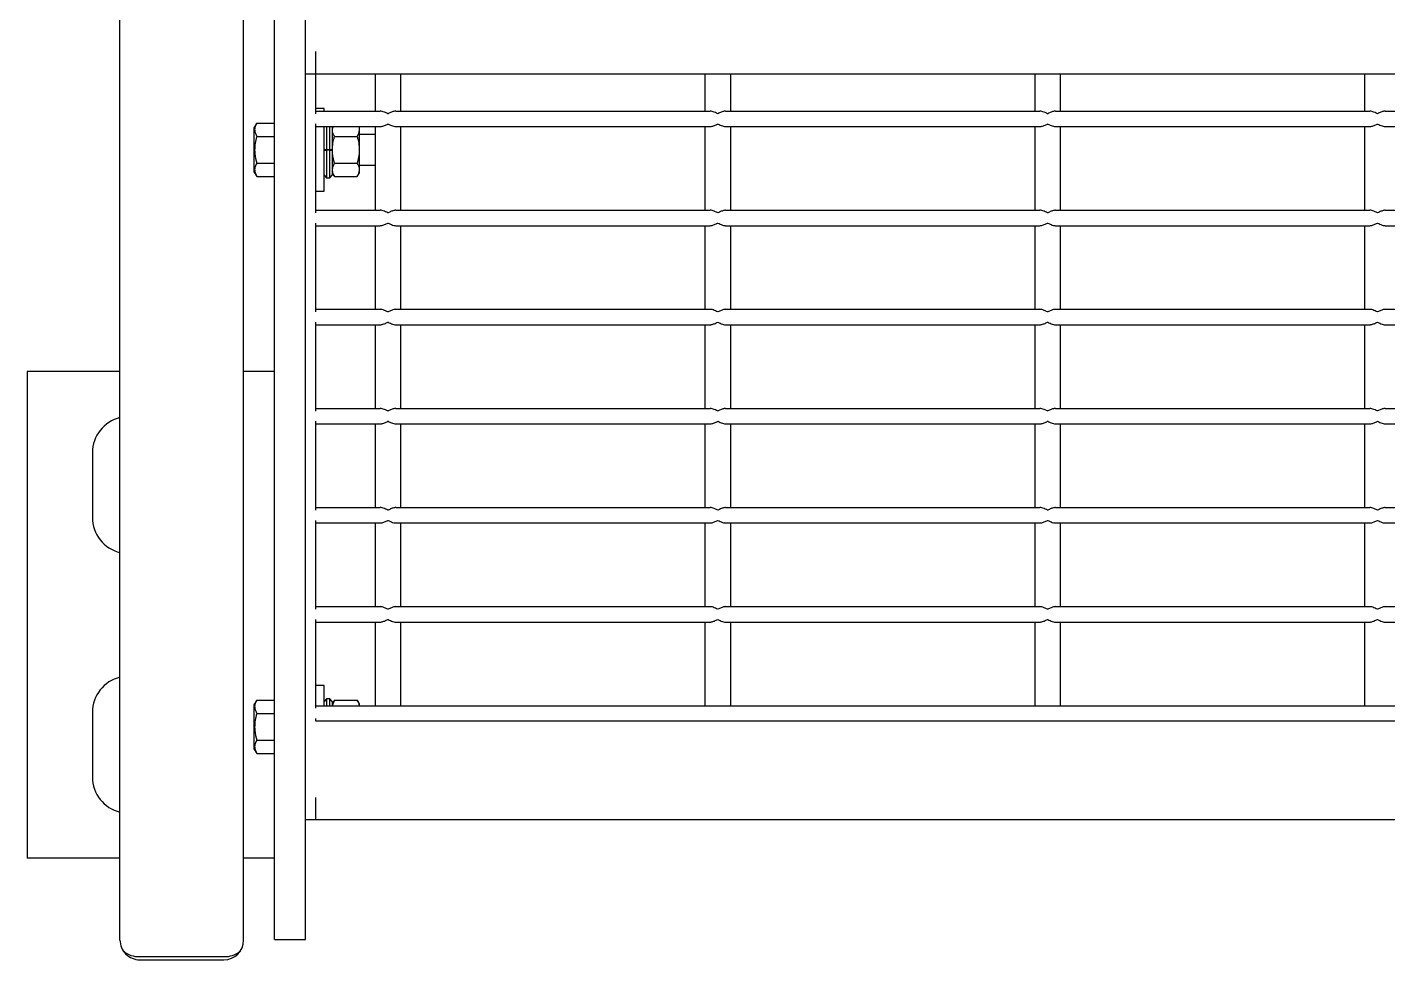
# Model space of a CAD drawing. Header units: millimetres. Extents: x 1293 to 41893, y 1011 to 26911.
# Drawn here: x 13067.5 to 13346.9, y 11151.9 to 11343.5 of the extents above; entities that cross this region are included whole.
import ezdxf

# ---------------------------------------------------------------- set-up
doc = ezdxf.new("R2010")
doc.units = ezdxf.units.MM
doc.header["$LTSCALE"] = 50

msp = doc.modelspace()

# ---------------------------------------------------------------- linework, layer by layer
at = {"color": 7, "linetype": 'Continuous', "lineweight": 25}
for p, q in [((13118.2601497, 11156.0549012), (13118.2601497, 13206.5065398)), ((13124.6101497, 11156.0549012), (13124.6101497, 13206.5065398)), ((13086.5101497, 11155.9260983), (13086.5101497, 13202.969236)), ((13111.9101497, 11155.9260983), (13111.9101497, 13202.969236)), ((13126.7301497, 11325.684043), (13126.7301497, 11338.4300983)), ((13124.6101497, 11333.8754316), (13632.6168163, 11333.8754316)), ((13138.900983, 11333.8754316), (13138.900983, 11326.2132096)), ((13144.1926497, 11326.2132096), (13144.1926497, 11333.8754316)), ((13206.6343163, 11333.8754316), (13206.6343163, 11326.2132096)), ((13211.925983, 11326.2132096), (13211.925983, 11333.8754316)), ((13274.3676497, 11333.8754316), (13274.3676497, 11326.2132096)), ((13279.6593163, 11326.2132096), (13279.6593163, 11333.8754316)), ((13342.100983, 11333.8754316), (13342.100983, 11326.2132096)), ((13128.4201497, 11326.7198763), (13126.7301497, 11326.7198763)), ((13126.7301497, 11326.2132096), (13139.9593163, 11326.2132096)), ((13128.4201497, 11326.2132096), (13128.4201497, 11326.7198763)), ((13143.1343163, 11326.2132096), (13207.6926497, 11326.2132096)), ((13210.8676497, 11326.2132096), (13275.425983, 11326.2132096)), ((13278.600983, 11326.2132096), (13343.1593163, 11326.2132096)), ((13346.3343163, 11326.2132096), (13410.8926497, 11326.2132096)), ((13114.5938513, 11323.7524709), (13114.0268163, 11322.7703376)), ((13114.0268163, 11322.7703376), (13114.0268163, 11313.7360817)), ((13114.5938513, 11323.7524709), (13118.2601497, 11323.7524709)), ((13126.7301497, 11305.324043), (13126.7301497, 11323.5673763)), ((13126.7301497, 11323.0382096), (13139.9593163, 11323.0382096)), ((13128.4201497, 11309.786543), (13128.4201497, 11323.0382096)), ((13128.9493163, 11323.0382096), (13128.9493163, 11318.2532096)), ((13129.5843163, 11318.2532096), (13129.5843163, 11323.0382096)), ((13130.1513503, 11323.0382096), (13130.113483, 11322.9726216)), ((13130.113483, 11323.0382096), (13130.113483, 11318.2532096)), ((13135.669733, 11322.9726216), (13135.6318657, 11323.0382096)), ((13135.669733, 11313.5337976), (13135.669733, 11322.9726216)), ((13138.900983, 11321.4282096), (13135.669733, 11321.4282096)), ((13138.900983, 11323.0382096), (13138.900983, 11305.8532096)), ((13143.1343163, 11323.0382096), (13207.6926497, 11323.0382096)), ((13144.1926497, 11305.8532096), (13144.1926497, 11323.0382096)), ((13206.6343163, 11323.0382096), (13206.6343163, 11305.8532096)), ((13210.8676497, 11323.0382096), (13275.425983, 11323.0382096)), ((13211.925983, 11305.8532096), (13211.925983, 11323.0382096)), ((13274.3676497, 11323.0382096), (13274.3676497, 11305.8532096)), ((13278.600983, 11323.0382096), (13343.1593163, 11323.0382096)), ((13279.6593163, 11305.8532096), (13279.6593163, 11323.0382096)), ((13342.100983, 11323.0382096), (13342.100983, 11305.8532096)), ((13346.3343163, 11323.0382096), (13410.8926497, 11323.0382096)), ((13114.5938513, 11321.0028403), (13118.2601497, 11321.0028403)), ((13130.562557, 11320.9987773), (13135.220659, 11320.9987773)), ((13130.113483, 11318.2532096), (13128.4201497, 11318.2532096)), ((13128.9493163, 11318.2271204), (13128.4201497, 11318.2229537)), ((13128.4201497, 11318.2120745), (13128.9493163, 11318.2079078)), ((13128.9493163, 11318.2271204), (13129.5843163, 11318.2271204)), ((13128.9493163, 11318.2079078), (13128.9493163, 11312.4998763)), ((13129.5843163, 11318.2079078), (13128.9493163, 11318.2079078)), ((13130.113483, 11318.2229537), (13129.5843163, 11318.2271204)), ((13129.5843163, 11318.2079078), (13130.113483, 11318.2120745)), ((13129.5843163, 11312.4998763), (13129.5843163, 11318.2079078)), ((13130.113483, 11318.2160489), (13130.113483, 11313.029043)), ((13114.0268163, 11313.7360817), (13114.5938513, 11312.7539483)), ((13114.5938513, 11315.503579), (13118.2601497, 11315.503579)), ((13130.113483, 11313.5337976), (13130.5660802, 11312.7498763)), ((13130.562557, 11315.507642), (13135.220659, 11315.507642)), ((13135.2171358, 11312.7498763), (13135.669733, 11313.5337976)), ((13135.669733, 11315.0782096), (13138.900983, 11315.0782096)), ((13114.5938513, 11312.7539483), (13118.2601497, 11312.7539483)), ((13128.4201497, 11313.029043), (13128.9493163, 11312.4998763)), ((13128.9493163, 11312.4998763), (13129.5843163, 11312.4998763)), ((13129.5843163, 11312.4998763), (13130.113483, 11313.029043)), ((13130.5660802, 11312.7498763), (13135.2171358, 11312.7498763)), ((13126.7301497, 11309.786543), (13128.4201497, 11309.786543)), ((13126.7301497, 11305.8532096), (13139.9593163, 11305.8532096)), ((13143.1343163, 11305.8532096), (13207.6926497, 11305.8532096)), ((13210.8676497, 11305.8532096), (13275.425983, 11305.8532096)), ((13278.600983, 11305.8532096), (13343.1593163, 11305.8532096)), ((13346.3343163, 11305.8532096), (13410.8926497, 11305.8532096)), ((13126.7301497, 11284.964043), (13126.7301497, 11303.2073763)), ((13126.7301497, 11302.6782096), (13139.9593163, 11302.6782096)), ((13138.900983, 11302.6782096), (13138.900983, 11285.4932096)), ((13143.1343163, 11302.6782096), (13207.6926497, 11302.6782096)), ((13144.1926497, 11285.4932096), (13144.1926497, 11302.6782096)), ((13206.6343163, 11302.6782096), (13206.6343163, 11285.4932096)), ((13210.8676497, 11302.6782096), (13275.425983, 11302.6782096)), ((13211.925983, 11285.4932096), (13211.925983, 11302.6782096)), ((13274.3676497, 11302.6782096), (13274.3676497, 11285.4932096)), ((13278.600983, 11302.6782096), (13343.1593163, 11302.6782096)), ((13279.6593163, 11285.4932096), (13279.6593163, 11302.6782096)), ((13342.100983, 11302.6782096), (13342.100983, 11285.4932096)), ((13346.3343163, 11302.6782096), (13410.8926497, 11302.6782096)), ((13126.7301497, 11285.4932096), (13139.9593163, 11285.4932096)), ((13143.1343163, 11285.4932096), (13207.6926497, 11285.4932096)), ((13210.8676497, 11285.4932096), (13275.425983, 11285.4932096)), ((13278.600983, 11285.4932096), (13343.1593163, 11285.4932096)), ((13346.3343163, 11285.4932096), (13410.8926497, 11285.4932096)), ((13126.7301497, 11264.604043), (13126.7301497, 11282.8473763)), ((13126.7301497, 11282.3182096), (13139.9593163, 11282.3182096)), ((13138.900983, 11282.3182096), (13138.900983, 11265.1332096)), ((13143.1343163, 11282.3182096), (13207.6926497, 11282.3182096)), ((13144.1926497, 11265.1332096), (13144.1926497, 11282.3182096)), ((13206.6343163, 11282.3182096), (13206.6343163, 11265.1332096)), ((13210.8676497, 11282.3182096), (13275.425983, 11282.3182096)), ((13211.925983, 11265.1332096), (13211.925983, 11282.3182096)), ((13274.3676497, 11282.3182096), (13274.3676497, 11265.1332096)), ((13278.600983, 11282.3182096), (13343.1593163, 11282.3182096)), ((13279.6593163, 11265.1332096), (13279.6593163, 11282.3182096)), ((13342.100983, 11282.3182096), (13342.100983, 11265.1332096)), ((13346.3343163, 11282.3182096), (13410.8926497, 11282.3182096)), ((13067.4601497, 11272.7215679), (13067.4601497, 11172.7215679)), ((13086.5101497, 11272.7215679), (13067.4601497, 11272.7215679)), ((13118.2601497, 11272.7215679), (13111.9101497, 11272.7215679)), ((13126.7301497, 11265.1332096), (13139.9593163, 11265.1332096)), ((13143.1343163, 11265.1332096), (13207.6926497, 11265.1332096)), ((13210.8676497, 11265.1332096), (13275.425983, 11265.1332096)), ((13278.600983, 11265.1332096), (13343.1593163, 11265.1332096)), ((13346.3343163, 11265.1332096), (13410.8926497, 11265.1332096)), ((13126.7301497, 11244.244043), (13126.7301497, 11262.4873763)), ((13126.7301497, 11261.9582096), (13139.9593163, 11261.9582096)), ((13138.900983, 11261.9582096), (13138.900983, 11244.7732096)), ((13143.1343163, 11261.9582096), (13207.6926497, 11261.9582096)), ((13144.1926497, 11244.7732096), (13144.1926497, 11261.9582096)), ((13206.6343163, 11261.9582096), (13206.6343163, 11244.7732096)), ((13210.8676497, 11261.9582096), (13275.425983, 11261.9582096)), ((13211.925983, 11244.7732096), (13211.925983, 11261.9582096)), ((13274.3676497, 11261.9582096), (13274.3676497, 11244.7732096)), ((13278.600983, 11261.9582096), (13343.1593163, 11261.9582096)), ((13279.6593163, 11244.7732096), (13279.6593163, 11261.9582096)), ((13342.100983, 11261.9582096), (13342.100983, 11244.7732096)), ((13346.3343163, 11261.9582096), (13410.8926497, 11261.9582096)), ((13080.8518163, 11256.0549012), (13080.8518163, 11242.7215679)), ((13126.7301497, 11244.7732096), (13139.9593163, 11244.7732096)), ((13143.1343163, 11244.7732096), (13207.6926497, 11244.7732096)), ((13210.8676497, 11244.7732096), (13275.425983, 11244.7732096)), ((13278.600983, 11244.7732096), (13343.1593163, 11244.7732096)), ((13346.3343163, 11244.7732096), (13410.8926497, 11244.7732096)), ((13126.7301497, 11223.884043), (13126.7301497, 11242.1273763)), ((13126.7301497, 11241.5982096), (13139.9593163, 11241.5982096)), ((13138.900983, 11241.5982096), (13138.900983, 11224.4132096)), ((13143.1343163, 11241.5982096), (13207.6926497, 11241.5982096)), ((13144.1926497, 11224.4132096), (13144.1926497, 11241.5982096)), ((13206.6343163, 11241.5982096), (13206.6343163, 11224.4132096)), ((13210.8676497, 11241.5982096), (13275.425983, 11241.5982096)), ((13211.925983, 11224.4132096), (13211.925983, 11241.5982096)), ((13274.3676497, 11241.5982096), (13274.3676497, 11224.4132096)), ((13278.600983, 11241.5982096), (13343.1593163, 11241.5982096)), ((13279.6593163, 11224.4132096), (13279.6593163, 11241.5982096)), ((13342.100983, 11241.5982096), (13342.100983, 11224.4132096)), ((13346.3343163, 11241.5982096), (13410.8926497, 11241.5982096)), ((13126.7301497, 11224.4132096), (13139.9593163, 11224.4132096)), ((13143.1343163, 11224.4132096), (13207.6926497, 11224.4132096)), ((13210.8676497, 11224.4132096), (13275.425983, 11224.4132096)), ((13278.600983, 11224.4132096), (13343.1593163, 11224.4132096)), ((13346.3343163, 11224.4132096), (13410.8926497, 11224.4132096)), ((13126.7301497, 11203.524043), (13126.7301497, 11221.7673763)), ((13126.7301497, 11221.2382096), (13139.9593163, 11221.2382096)), ((13138.900983, 11221.2382096), (13138.900983, 11204.0532096)), ((13143.1343163, 11221.2382096), (13207.6926497, 11221.2382096)), ((13144.1926497, 11204.0532096), (13144.1926497, 11221.2382096)), ((13206.6343163, 11221.2382096), (13206.6343163, 11204.0532096)), ((13210.8676497, 11221.2382096), (13275.425983, 11221.2382096)), ((13211.925983, 11204.0532096), (13211.925983, 11221.2382096)), ((13274.3676497, 11221.2382096), (13274.3676497, 11204.0532096)), ((13278.600983, 11221.2382096), (13343.1593163, 11221.2382096)), ((13279.6593163, 11204.0532096), (13279.6593163, 11221.2382096)), ((13342.100983, 11221.2382096), (13342.100983, 11204.0532096)), ((13346.3343163, 11221.2382096), (13410.8926497, 11221.2382096)), ((13128.4201497, 11208.186543), (13126.7301497, 11208.186543)), ((13128.4201497, 11204.0532096), (13128.4201497, 11208.186543)), ((13114.5938513, 11205.2191376), (13114.0268163, 11204.2370043)), ((13114.0268163, 11204.2370043), (13114.0268163, 11195.2027483)), ((13114.5938513, 11205.2191376), (13118.2601497, 11205.2191376)), ((13128.9493163, 11205.4732096), (13128.4201497, 11204.944043)), ((13129.5843163, 11205.4732096), (13128.9493163, 11205.4732096)), ((13128.9493163, 11205.4732096), (13128.9493163, 11204.0532096)), ((13130.113483, 11204.944043), (13129.5843163, 11205.4732096)), ((13129.5843163, 11204.0532096), (13129.5843163, 11205.4732096)), ((13130.5660802, 11205.2232096), (13130.113483, 11204.4392883)), ((13130.113483, 11204.944043), (13130.113483, 11204.0532096)), ((13130.1780255, 11204.0532096), (13130.5660802, 11205.2232096)), ((13130.5660802, 11205.2232096), (13135.2171358, 11205.2232096)), ((13135.669733, 11204.4392883), (13135.2171358, 11205.2232096)), ((13135.669733, 11204.0532096), (13135.669733, 11204.4392883)), ((13080.8518163, 11202.7215679), (13080.8518163, 11189.3882346)), ((13114.5938513, 11202.469507), (13118.2601497, 11202.469507)), ((13126.7301497, 11204.0532096), (13630.4968163, 11204.0532096)), ((13126.7301497, 11200.8782096), (13126.7301497, 11201.4073763)), ((13630.4968163, 11200.8782096), (13126.7301497, 11200.8782096)), ((13114.5938513, 11196.9702456), (13118.2601497, 11196.9702456)), ((13114.0268163, 11195.2027483), (13114.5938513, 11194.220615)), ((13114.5938513, 11194.220615), (13118.2601497, 11194.220615)), ((13126.7301497, 11180.666543), (13126.7301497, 11185.2212096)), ((13124.6101497, 11180.666543), (13632.6168163, 11180.666543)), ((13086.5101497, 11172.7215679), (13067.4601497, 11172.7215679)), ((13118.2601497, 11172.7215679), (13111.9101497, 11172.7215679)), ((13118.2601497, 11156.0549012), (13124.6101497, 11156.0549012)), ((13090.5741497, 11152.509587), (13107.8461497, 11152.509587)), ((13090.5741497, 11151.8620983), (13107.8461497, 11151.8620983))]:
    msp.add_line(p, q, dxfattribs=at)
for centre, radius, start, end in [((13088.2601497, 11256.0549012), 7.4083333, 103.663576363, 180), ((13088.2601497, 11242.7215679), 7.4083333, 180, 256.336423637), ((13088.2601497, 11202.7215679), 7.4083333, 103.663576363, 180), ((13088.2601497, 11189.3882346), 7.4083333, 180, 256.336423637), ((13090.5741497, 11155.9260983), 4.064, 180, 270.000001124), ((13107.8461497, 11155.9260983), 4.064, 270, 359.9999824), ((13090.3834811, 11157.4509677), 4.9450579, 229.786328259, 272.209723942), ((13108.0368182, 11157.4509677), 4.9450579, 267.790276058, 310.213671741)]:
    msp.add_arc(centre, radius, start, end, dxfattribs=at)
for points, knots in [([(13141.5468163, 11325.684043), (13141.5442604, 11325.685186), (13141.2243221, 11325.8282669), (13140.7488064, 11326.0405375), (13140.2261645, 11326.1968821), (13140.0254092, 11326.2091656), (13139.9593163, 11326.2132096)], [0, 0, 0, 0, 0.0046971273, 0.5879730072, 0.8643521995, 1, 1, 1, 1]), ([(13143.1343163, 11326.2132096), (13143.0497811, 11326.2066482), (13142.7725464, 11326.1851299), (13142.2374869, 11325.9903225), (13141.7861532, 11325.7910822), (13141.5493723, 11325.6851861), (13141.5468163, 11325.684043)], [0, 0, 0, 0, 0.17236145365, 0.56526223831, 0.99530719289, 1, 1, 1, 1]), ([(13209.2801497, 11325.684043), (13209.2775938, 11325.685186), (13208.9576554, 11325.8282669), (13208.4821398, 11326.0405375), (13207.9594979, 11326.1968821), (13207.7587425, 11326.2091656), (13207.6926497, 11326.2132096)], [0, 0, 0, 0, 0.0046971273, 0.5879730072, 0.8643521995, 1, 1, 1, 1]), ([(13210.8676497, 11326.2132096), (13210.7831144, 11326.2066482), (13210.5058797, 11326.1851299), (13209.9708202, 11325.9903225), (13209.5194866, 11325.7910822), (13209.2827056, 11325.6851861), (13209.2801497, 11325.684043)], [0, 0, 0, 0, 0.1723614537, 0.5652622383, 0.9953071929, 1, 1, 1, 1]), ([(13277.013483, 11325.684043), (13277.0109271, 11325.685186), (13276.6909887, 11325.8282669), (13276.2154731, 11326.0405375), (13275.6928312, 11326.1968821), (13275.4920758, 11326.2091656), (13275.425983, 11326.2132096)], [0, 0, 0, 0, 0.0046971273, 0.5879730073, 0.8643521995, 1, 1, 1, 1]), ([(13278.600983, 11326.2132096), (13278.5164478, 11326.2066482), (13278.239213, 11326.1851299), (13277.7041536, 11325.9903225), (13277.2528199, 11325.7910822), (13277.0160389, 11325.6851861), (13277.013483, 11325.684043)], [0, 0, 0, 0, 0.1723614537, 0.5652622384, 0.9953071929, 1, 1, 1, 1]), ([(13344.7468163, 11325.684043), (13344.7442604, 11325.685186), (13344.4243221, 11325.8282669), (13343.9488064, 11326.0405375), (13343.4261645, 11326.1968821), (13343.2254092, 11326.2091656), (13343.1593163, 11326.2132096)], [0, 0, 0, 0, 0.0046971273, 0.5879730074, 0.8643521995, 1, 1, 1, 1]), ([(13346.3343163, 11326.2132096), (13346.2497811, 11326.2066482), (13345.9725464, 11326.1851299), (13345.4374869, 11325.9903225), (13344.9861532, 11325.7910822), (13344.7493723, 11325.6851861), (13344.7468163, 11325.684043)], [0, 0, 0, 0, 0.1723614537, 0.5652622384, 0.9953071929, 1, 1, 1, 1]), ([(13114.5938513, 11323.7524709), (13114.4719416, 11323.5139651), (13114.2254787, 11323.0317815), (13114.0887073, 11322.0959769), (13114.3982515, 11321.4261201), (13114.5938513, 11321.0028403)], [0, 0, 0, 0, 0.2648633469, 0.5354700776, 1, 1, 1, 1]), ([(13130.562557, 11320.9987773), (13130.4434934, 11321.2376273), (13130.2027821, 11321.7205113), (13130.0647162, 11322.4162454), (13130.2486091, 11322.8509424), (13130.3278301, 11323.0382096)], [0, 0, 0, 0, 0.3577842349, 0.7233338549, 1, 1, 1, 1]), ([(13135.5399937, 11323.0382096), (13135.5405677, 11323.0369345), (13135.6518338, 11322.7897467), (13135.7032409, 11322.092909), (13135.4075268, 11321.4224525), (13135.220659, 11320.9987773)], [0, 0, 0, 0, 0.0019050038, 0.3692833919, 1, 1, 1, 1]), ([(13139.9593163, 11323.0382096), (13140.0438516, 11323.0447711), (13140.3210863, 11323.0662894), (13140.8561457, 11323.2610968), (13141.3074794, 11323.460337), (13141.5442604, 11323.5662332), (13141.5468163, 11323.5673763)], [0, 0, 0, 0, 0.1723614537, 0.5652622383, 0.9953071929, 1, 1, 1, 1]), ([(13141.5468163, 11323.5673763), (13141.5493722, 11323.5662333), (13141.8693106, 11323.4231524), (13142.3448262, 11323.2108817), (13142.8674681, 11323.0545372), (13143.0682235, 11323.0422536), (13143.1343163, 11323.0382096)], [0, 0, 0, 0, 0.0046971273, 0.5879730072, 0.8643521995, 1, 1, 1, 1]), ([(13207.6926497, 11323.0382096), (13207.7771849, 11323.0447711), (13208.0544196, 11323.0662894), (13208.5894791, 11323.2610968), (13209.0408128, 11323.460337), (13209.2775937, 11323.5662332), (13209.2801497, 11323.5673763)], [0, 0, 0, 0, 0.1723614537, 0.5652622384, 0.9953071929, 1, 1, 1, 1]), ([(13209.2801497, 11323.5673763), (13209.2827055, 11323.5662333), (13209.6026439, 11323.4231524), (13210.0781596, 11323.2108817), (13210.6008014, 11323.0545372), (13210.8015568, 11323.0422536), (13210.8676497, 11323.0382096)], [0, 0, 0, 0, 0.0046971273, 0.5879730073, 0.8643521995, 1, 1, 1, 1]), ([(13275.425983, 11323.0382096), (13275.5105182, 11323.0447711), (13275.787753, 11323.0662894), (13276.3228124, 11323.2610968), (13276.7741461, 11323.460337), (13277.010927, 11323.5662332), (13277.013483, 11323.5673763)], [0, 0, 0, 0, 0.1723614537, 0.5652622384, 0.9953071929, 1, 1, 1, 1]), ([(13277.013483, 11323.5673763), (13277.0160389, 11323.5662333), (13277.3359773, 11323.4231524), (13277.8114929, 11323.2108817), (13278.3341348, 11323.0545372), (13278.5348902, 11323.0422536), (13278.600983, 11323.0382096)], [0, 0, 0, 0, 0.0046971273, 0.5879730074, 0.8643521995, 1, 1, 1, 1]), ([(13343.1593163, 11323.0382096), (13343.2438516, 11323.0447711), (13343.5210863, 11323.0662894), (13344.0561457, 11323.2610968), (13344.5074794, 11323.460337), (13344.7442604, 11323.5662332), (13344.7468163, 11323.5673763)], [0, 0, 0, 0, 0.1723614537, 0.5652622384, 0.9953071929, 1, 1, 1, 1]), ([(13344.7468163, 11323.5673763), (13344.7493722, 11323.5662333), (13345.0693106, 11323.4231524), (13345.5448262, 11323.2108817), (13346.0674681, 11323.0545372), (13346.2682235, 11323.0422536), (13346.3343163, 11323.0382096)], [0, 0, 0, 0, 0.0046971273, 0.5879730074, 0.8643521995, 1, 1, 1, 1]), ([(13114.5938513, 11321.0028403), (13114.5295797, 11320.7668139), (13114.3434158, 11320.0831589), (13114.157634, 11318.9102698), (13114.1558616, 11317.2841986), (13114.4318325, 11316.1622562), (13114.5938513, 11315.503579)], [0, 0, 0, 0, 0.1315464599, 0.3810267709, 0.6366091688, 1, 1, 1, 1]), ([(13130.562557, 11315.507642), (13130.4000796, 11316.1697766), (13130.1266063, 11317.2842465), (13130.1276757, 11318.9145213), (13130.3126613, 11320.0814878), (13130.5002283, 11320.7699879), (13130.562557, 11320.9987773)], [0, 0, 0, 0, 0.365780177, 0.6156618098, 0.8722839524, 1, 1, 1, 1]), ([(13135.220659, 11320.9987773), (13135.2829894, 11320.7699842), (13135.467425, 11320.0929851), (13135.6544279, 11318.9266852), (13135.6594288, 11317.295867), (13135.383124, 11316.1697749), (13135.220659, 11315.507642)], [0, 0, 0, 0, 0.1277165798, 0.3779136182, 0.6342182989, 1, 1, 1, 1]), ([(13114.5938513, 11315.503579), (13114.4719416, 11315.2650731), (13114.2254787, 11314.7828895), (13114.0887073, 11313.847085), (13114.3982515, 11313.1772282), (13114.5938513, 11312.7539483)], [0, 0, 0, 0, 0.2648633469, 0.5354700776, 1, 1, 1, 1]), ([(13130.5660802, 11312.7498763), (13130.4437711, 11312.9890444), (13130.1965057, 11313.4725574), (13130.057968, 11314.4110915), (13130.3671675, 11315.0830302), (13130.562557, 11315.507642)], [0, 0, 0, 0, 0.2648580026, 0.535448761, 1, 1, 1, 1]), ([(13135.220659, 11315.507642), (13135.3423698, 11315.2686743), (13135.588433, 11314.7855524), (13135.7244648, 11313.8469345), (13135.4136872, 11313.1749028), (13135.2171358, 11312.7498763)], [0, 0, 0, 0, 0.2645663682, 0.5348749116, 1, 1, 1, 1]), ([(13141.5468163, 11305.324043), (13141.5442604, 11305.325186), (13141.2243221, 11305.4682669), (13140.7488064, 11305.6805375), (13140.2261645, 11305.8368821), (13140.0254092, 11305.8491656), (13139.9593163, 11305.8532096)], [0, 0, 0, 0, 0.0046971273, 0.5879730072, 0.8643521995, 1, 1, 1, 1]), ([(13143.1343163, 11305.8532096), (13143.0497811, 11305.8466482), (13142.7725464, 11305.8251299), (13142.2374869, 11305.6303225), (13141.7861532, 11305.4310822), (13141.5493723, 11305.3251861), (13141.5468163, 11305.324043)], [0, 0, 0, 0, 0.1723614537, 0.5652622383, 0.9953071929, 1, 1, 1, 1]), ([(13209.2801497, 11305.324043), (13209.2775938, 11305.325186), (13208.9576554, 11305.4682669), (13208.4821398, 11305.6805375), (13207.9594979, 11305.8368821), (13207.7587425, 11305.8491656), (13207.6926497, 11305.8532096)], [0, 0, 0, 0, 0.0046971273, 0.5879730072, 0.8643521995, 1, 1, 1, 1]), ([(13210.8676497, 11305.8532096), (13210.7831144, 11305.8466482), (13210.5058797, 11305.8251299), (13209.9708202, 11305.6303225), (13209.5194866, 11305.4310822), (13209.2827056, 11305.3251861), (13209.2801497, 11305.324043)], [0, 0, 0, 0, 0.1723614537, 0.5652622383, 0.9953071929, 1, 1, 1, 1]), ([(13277.013483, 11305.324043), (13277.0109271, 11305.325186), (13276.6909887, 11305.4682669), (13276.2154731, 11305.6805375), (13275.6928312, 11305.8368821), (13275.4920758, 11305.8491656), (13275.425983, 11305.8532096)], [0, 0, 0, 0, 0.0046971273, 0.5879730073, 0.8643521995, 1, 1, 1, 1]), ([(13278.600983, 11305.8532096), (13278.5164478, 11305.8466482), (13278.239213, 11305.8251299), (13277.7041536, 11305.6303225), (13277.2528199, 11305.4310822), (13277.0160389, 11305.3251861), (13277.013483, 11305.324043)], [0, 0, 0, 0, 0.1723614537, 0.5652622384, 0.9953071929, 1, 1, 1, 1]), ([(13344.7468163, 11305.324043), (13344.7442604, 11305.325186), (13344.4243221, 11305.4682669), (13343.9488064, 11305.6805375), (13343.4261645, 11305.8368821), (13343.2254092, 11305.8491656), (13343.1593163, 11305.8532096)], [0, 0, 0, 0, 0.0046971273, 0.5879730074, 0.8643521995, 1, 1, 1, 1]), ([(13346.3343163, 11305.8532096), (13346.2497811, 11305.8466482), (13345.9725464, 11305.8251299), (13345.4374869, 11305.6303225), (13344.9861532, 11305.4310822), (13344.7493723, 11305.3251861), (13344.7468163, 11305.324043)], [0, 0, 0, 0, 0.1723614537, 0.5652622384, 0.9953071929, 1, 1, 1, 1]), ([(13139.9593163, 11302.6782096), (13140.0438516, 11302.6847711), (13140.3210863, 11302.7062894), (13140.8561457, 11302.9010968), (13141.3074794, 11303.100337), (13141.5442604, 11303.2062332), (13141.5468163, 11303.2073763)], [0, 0, 0, 0, 0.1723614537, 0.5652622383, 0.9953071929, 1, 1, 1, 1]), ([(13141.5468163, 11303.2073763), (13141.5493722, 11303.2062333), (13141.8693106, 11303.0631524), (13142.3448262, 11302.8508817), (13142.8674681, 11302.6945372), (13143.0682235, 11302.6822536), (13143.1343163, 11302.6782096)], [0, 0, 0, 0, 0.0046971273, 0.5879730072, 0.8643521995, 1, 1, 1, 1]), ([(13207.6926497, 11302.6782096), (13207.7771849, 11302.6847711), (13208.0544196, 11302.7062894), (13208.5894791, 11302.9010968), (13209.0408128, 11303.100337), (13209.2775937, 11303.2062332), (13209.2801497, 11303.2073763)], [0, 0, 0, 0, 0.1723614537, 0.5652622384, 0.9953071929, 1, 1, 1, 1]), ([(13209.2801497, 11303.2073763), (13209.2827055, 11303.2062333), (13209.6026439, 11303.0631524), (13210.0781596, 11302.8508817), (13210.6008014, 11302.6945372), (13210.8015568, 11302.6822536), (13210.8676497, 11302.6782096)], [0, 0, 0, 0, 0.0046971273, 0.5879730073, 0.8643521995, 1, 1, 1, 1]), ([(13275.425983, 11302.6782096), (13275.5105182, 11302.6847711), (13275.787753, 11302.7062894), (13276.3228124, 11302.9010968), (13276.7741461, 11303.100337), (13277.010927, 11303.2062332), (13277.013483, 11303.2073763)], [0, 0, 0, 0, 0.1723614537, 0.56526223839, 0.99530719289, 1, 1, 1, 1]), ([(13277.013483, 11303.2073763), (13277.0160389, 11303.2062333), (13277.3359773, 11303.0631524), (13277.8114929, 11302.8508817), (13278.3341348, 11302.6945372), (13278.5348902, 11302.6822536), (13278.600983, 11302.6782096)], [0, 0, 0, 0, 0.0046971273, 0.5879730074, 0.8643521995, 1, 1, 1, 1]), ([(13343.1593163, 11302.6782096), (13343.2438516, 11302.6847711), (13343.5210863, 11302.7062894), (13344.0561457, 11302.9010968), (13344.5074794, 11303.100337), (13344.7442604, 11303.2062332), (13344.7468163, 11303.2073763)], [0, 0, 0, 0, 0.1723614537, 0.5652622384, 0.9953071929, 1, 1, 1, 1]), ([(13344.7468163, 11303.2073763), (13344.7493722, 11303.2062333), (13345.0693106, 11303.0631524), (13345.5448262, 11302.8508817), (13346.0674681, 11302.6945372), (13346.2682235, 11302.6822536), (13346.3343163, 11302.6782096)], [0, 0, 0, 0, 0.0046971273, 0.5879730074, 0.8643521995, 1, 1, 1, 1]), ([(13141.5468163, 11284.964043), (13141.5442604, 11284.965186), (13141.2243221, 11285.1082669), (13140.7488064, 11285.3205375), (13140.2261645, 11285.4768821), (13140.0254092, 11285.4891656), (13139.9593163, 11285.4932096)], [0, 0, 0, 0, 0.0046971273, 0.5879730072, 0.8643521995, 1, 1, 1, 1]), ([(13143.1343163, 11285.4932096), (13143.0497811, 11285.4866482), (13142.7725464, 11285.4651299), (13142.2374869, 11285.2703225), (13141.7861532, 11285.0710822), (13141.5493723, 11284.9651861), (13141.5468163, 11284.964043)], [0, 0, 0, 0, 0.1723614537, 0.5652622383, 0.9953071929, 1, 1, 1, 1]), ([(13209.2801497, 11284.964043), (13209.2775938, 11284.965186), (13208.9576554, 11285.1082669), (13208.4821398, 11285.3205375), (13207.9594979, 11285.4768821), (13207.7587425, 11285.4891656), (13207.6926497, 11285.4932096)], [0, 0, 0, 0, 0.0046971273, 0.5879730072, 0.8643521995, 1, 1, 1, 1]), ([(13210.8676497, 11285.4932096), (13210.7831144, 11285.4866482), (13210.5058797, 11285.4651299), (13209.9708202, 11285.2703225), (13209.5194866, 11285.0710822), (13209.2827056, 11284.9651861), (13209.2801497, 11284.964043)], [0, 0, 0, 0, 0.17236145367, 0.56526223835, 0.99530719289, 1, 1, 1, 1]), ([(13277.013483, 11284.964043), (13277.0109271, 11284.965186), (13276.6909887, 11285.1082669), (13276.2154731, 11285.3205375), (13275.6928312, 11285.4768821), (13275.4920758, 11285.4891656), (13275.425983, 11285.4932096)], [0, 0, 0, 0, 0.0046971273, 0.5879730073, 0.8643521995, 1, 1, 1, 1]), ([(13278.600983, 11285.4932096), (13278.5164478, 11285.4866482), (13278.239213, 11285.4651299), (13277.7041536, 11285.2703225), (13277.2528199, 11285.0710822), (13277.0160389, 11284.9651861), (13277.013483, 11284.964043)], [0, 0, 0, 0, 0.1723614537, 0.5652622384, 0.9953071929, 1, 1, 1, 1]), ([(13344.7468163, 11284.964043), (13344.7442604, 11284.965186), (13344.4243221, 11285.1082669), (13343.9488064, 11285.3205375), (13343.4261645, 11285.4768821), (13343.2254092, 11285.4891656), (13343.1593163, 11285.4932096)], [0, 0, 0, 0, 0.0046971273, 0.5879730074, 0.8643521995, 1, 1, 1, 1]), ([(13346.3343163, 11285.4932096), (13346.2497811, 11285.4866482), (13345.9725464, 11285.4651299), (13345.4374869, 11285.2703225), (13344.9861532, 11285.0710822), (13344.7493723, 11284.9651861), (13344.7468163, 11284.964043)], [0, 0, 0, 0, 0.1723614537, 0.5652622384, 0.9953071929, 1, 1, 1, 1]), ([(13139.9593163, 11282.3182096), (13140.0438516, 11282.3247711), (13140.3210863, 11282.3462894), (13140.8561457, 11282.5410968), (13141.3074794, 11282.740337), (13141.5442604, 11282.8462332), (13141.5468163, 11282.8473763)], [0, 0, 0, 0, 0.1723614537, 0.5652622383, 0.9953071929, 1, 1, 1, 1]), ([(13141.5468163, 11282.8473763), (13141.5493722, 11282.8462333), (13141.8693106, 11282.7031524), (13142.3448262, 11282.4908817), (13142.8674681, 11282.3345372), (13143.0682235, 11282.3222536), (13143.1343163, 11282.3182096)], [0, 0, 0, 0, 0.0046971273, 0.5879730072, 0.8643521995, 1, 1, 1, 1]), ([(13207.6926497, 11282.3182096), (13207.7771849, 11282.3247711), (13208.0544196, 11282.3462894), (13208.5894791, 11282.5410968), (13209.0408128, 11282.740337), (13209.2775937, 11282.8462332), (13209.2801497, 11282.8473763)], [0, 0, 0, 0, 0.17236145368, 0.56526223836, 0.99530719289, 1, 1, 1, 1]), ([(13209.2801497, 11282.8473763), (13209.2827055, 11282.8462333), (13209.6026439, 11282.7031524), (13210.0781596, 11282.4908817), (13210.6008014, 11282.3345372), (13210.8015568, 11282.3222536), (13210.8676497, 11282.3182096)], [0, 0, 0, 0, 0.0046971273, 0.5879730073, 0.8643521995, 1, 1, 1, 1]), ([(13275.425983, 11282.3182096), (13275.5105182, 11282.3247711), (13275.787753, 11282.3462894), (13276.3228124, 11282.5410968), (13276.7741461, 11282.740337), (13277.010927, 11282.8462332), (13277.013483, 11282.8473763)], [0, 0, 0, 0, 0.1723614537, 0.5652622384, 0.9953071929, 1, 1, 1, 1]), ([(13277.013483, 11282.8473763), (13277.0160389, 11282.8462333), (13277.3359773, 11282.7031524), (13277.8114929, 11282.4908817), (13278.3341348, 11282.3345372), (13278.5348902, 11282.3222536), (13278.600983, 11282.3182096)], [0, 0, 0, 0, 0.0046971273, 0.5879730074, 0.8643521995, 1, 1, 1, 1]), ([(13343.1593163, 11282.3182096), (13343.2438516, 11282.3247711), (13343.5210863, 11282.3462894), (13344.0561457, 11282.5410968), (13344.5074794, 11282.740337), (13344.7442604, 11282.8462332), (13344.7468163, 11282.8473763)], [0, 0, 0, 0, 0.1723614537, 0.5652622384, 0.9953071929, 1, 1, 1, 1]), ([(13344.7468163, 11282.8473763), (13344.7493722, 11282.8462333), (13345.0693106, 11282.7031524), (13345.5448262, 11282.4908817), (13346.0674681, 11282.3345372), (13346.2682235, 11282.3222536), (13346.3343163, 11282.3182096)], [0, 0, 0, 0, 0.0046971273, 0.5879730074, 0.8643521995, 1, 1, 1, 1]), ([(13141.5468163, 11264.604043), (13141.5442604, 11264.605186), (13141.2243221, 11264.7482669), (13140.7488064, 11264.9605375), (13140.2261645, 11265.1168821), (13140.0254092, 11265.1291656), (13139.9593163, 11265.1332096)], [0, 0, 0, 0, 0.00469712726, 0.58797300717, 0.8643521995, 1, 1, 1, 1]), ([(13143.1343163, 11265.1332096), (13143.0497811, 11265.1266482), (13142.7725464, 11265.1051299), (13142.2374869, 11264.9103225), (13141.7861532, 11264.7110822), (13141.5493723, 11264.6051861), (13141.5468163, 11264.604043)], [0, 0, 0, 0, 0.1723614537, 0.5652622383, 0.9953071929, 1, 1, 1, 1]), ([(13209.2801497, 11264.604043), (13209.2775938, 11264.605186), (13208.9576554, 11264.7482669), (13208.4821398, 11264.9605375), (13207.9594979, 11265.1168821), (13207.7587425, 11265.1291656), (13207.6926497, 11265.1332096)], [0, 0, 0, 0, 0.0046971273, 0.5879730072, 0.8643521995, 1, 1, 1, 1]), ([(13210.8676497, 11265.1332096), (13210.7831144, 11265.1266482), (13210.5058797, 11265.1051299), (13209.9708202, 11264.9103225), (13209.5194866, 11264.7110822), (13209.2827056, 11264.6051861), (13209.2801497, 11264.604043)], [0, 0, 0, 0, 0.1723614537, 0.5652622383, 0.9953071929, 1, 1, 1, 1]), ([(13277.013483, 11264.604043), (13277.0109271, 11264.605186), (13276.6909887, 11264.7482669), (13276.2154731, 11264.9605375), (13275.6928312, 11265.1168821), (13275.4920758, 11265.1291656), (13275.425983, 11265.1332096)], [0, 0, 0, 0, 0.0046971273, 0.5879730073, 0.8643521995, 1, 1, 1, 1]), ([(13278.600983, 11265.1332096), (13278.5164478, 11265.1266482), (13278.239213, 11265.1051299), (13277.7041536, 11264.9103225), (13277.2528199, 11264.7110822), (13277.0160389, 11264.6051861), (13277.013483, 11264.604043)], [0, 0, 0, 0, 0.1723614537, 0.5652622384, 0.9953071929, 1, 1, 1, 1]), ([(13344.7468163, 11264.604043), (13344.7442604, 11264.605186), (13344.4243221, 11264.7482669), (13343.9488064, 11264.9605375), (13343.4261645, 11265.1168821), (13343.2254092, 11265.1291656), (13343.1593163, 11265.1332096)], [0, 0, 0, 0, 0.0046971273, 0.5879730074, 0.8643521995, 1, 1, 1, 1]), ([(13346.3343163, 11265.1332096), (13346.2497811, 11265.1266482), (13345.9725464, 11265.1051299), (13345.4374869, 11264.9103225), (13344.9861532, 11264.7110822), (13344.7493723, 11264.6051861), (13344.7468163, 11264.604043)], [0, 0, 0, 0, 0.1723614537, 0.5652622384, 0.9953071929, 1, 1, 1, 1]), ([(13139.9593163, 11261.9582096), (13140.0438516, 11261.9647711), (13140.3210863, 11261.9862894), (13140.8561457, 11262.1810968), (13141.3074794, 11262.380337), (13141.5442604, 11262.4862332), (13141.5468163, 11262.4873763)], [0, 0, 0, 0, 0.1723614537, 0.5652622383, 0.9953071929, 1, 1, 1, 1]), ([(13141.5468163, 11262.4873763), (13141.5493722, 11262.4862333), (13141.8693106, 11262.3431524), (13142.3448262, 11262.1308817), (13142.8674681, 11261.9745372), (13143.0682235, 11261.9622536), (13143.1343163, 11261.9582096)], [0, 0, 0, 0, 0.0046971273, 0.5879730072, 0.8643521995, 1, 1, 1, 1]), ([(13207.6926497, 11261.9582096), (13207.7771849, 11261.9647711), (13208.0544196, 11261.9862894), (13208.5894791, 11262.1810968), (13209.0408128, 11262.380337), (13209.2775937, 11262.4862332), (13209.2801497, 11262.4873763)], [0, 0, 0, 0, 0.17236145368, 0.56526223836, 0.99530719289, 1, 1, 1, 1]), ([(13209.2801497, 11262.4873763), (13209.2827055, 11262.4862333), (13209.6026439, 11262.3431524), (13210.0781596, 11262.1308817), (13210.6008014, 11261.9745372), (13210.8015568, 11261.9622536), (13210.8676497, 11261.9582096)], [0, 0, 0, 0, 0.0046971273, 0.5879730073, 0.8643521995, 1, 1, 1, 1]), ([(13275.425983, 11261.9582096), (13275.5105182, 11261.9647711), (13275.787753, 11261.9862894), (13276.3228124, 11262.1810968), (13276.7741461, 11262.380337), (13277.010927, 11262.4862332), (13277.013483, 11262.4873763)], [0, 0, 0, 0, 0.1723614537, 0.5652622384, 0.9953071929, 1, 1, 1, 1]), ([(13277.013483, 11262.4873763), (13277.0160389, 11262.4862333), (13277.3359773, 11262.3431524), (13277.8114929, 11262.1308817), (13278.3341348, 11261.9745372), (13278.5348902, 11261.9622536), (13278.600983, 11261.9582096)], [0, 0, 0, 0, 0.00469712726, 0.58797300735, 0.86435219951, 1, 1, 1, 1]), ([(13343.1593163, 11261.9582096), (13343.2438516, 11261.9647711), (13343.5210863, 11261.9862894), (13344.0561457, 11262.1810968), (13344.5074794, 11262.380337), (13344.7442604, 11262.4862332), (13344.7468163, 11262.4873763)], [0, 0, 0, 0, 0.1723614537, 0.5652622384, 0.9953071929, 1, 1, 1, 1]), ([(13344.7468163, 11262.4873763), (13344.7493722, 11262.4862333), (13345.0693106, 11262.3431524), (13345.5448262, 11262.1308817), (13346.0674681, 11261.9745372), (13346.2682235, 11261.9622536), (13346.3343163, 11261.9582096)], [0, 0, 0, 0, 0.0046971273, 0.5879730074, 0.8643521995, 1, 1, 1, 1]), ([(13141.5468163, 11244.244043), (13141.5442604, 11244.245186), (13141.2243221, 11244.3882669), (13140.7488064, 11244.6005375), (13140.2261645, 11244.7568821), (13140.0254092, 11244.7691656), (13139.9593163, 11244.7732096)], [0, 0, 0, 0, 0.0046971273, 0.5879730072, 0.8643521995, 1, 1, 1, 1]), ([(13143.1343163, 11244.7732096), (13143.0497811, 11244.7666482), (13142.7725464, 11244.7451299), (13142.2374869, 11244.5503225), (13141.7861532, 11244.3510822), (13141.5493723, 11244.2451861), (13141.5468163, 11244.244043)], [0, 0, 0, 0, 0.1723614537, 0.5652622383, 0.9953071929, 1, 1, 1, 1]), ([(13209.2801497, 11244.244043), (13209.2775938, 11244.245186), (13208.9576554, 11244.3882669), (13208.4821398, 11244.6005375), (13207.9594979, 11244.7568821), (13207.7587425, 11244.7691656), (13207.6926497, 11244.7732096)], [0, 0, 0, 0, 0.0046971273, 0.5879730072, 0.8643521995, 1, 1, 1, 1]), ([(13210.8676497, 11244.7732096), (13210.7831144, 11244.7666482), (13210.5058797, 11244.7451299), (13209.9708202, 11244.5503225), (13209.5194866, 11244.3510822), (13209.2827056, 11244.2451861), (13209.2801497, 11244.244043)], [0, 0, 0, 0, 0.1723614537, 0.5652622383, 0.9953071929, 1, 1, 1, 1]), ([(13277.013483, 11244.244043), (13277.0109271, 11244.245186), (13276.6909887, 11244.3882669), (13276.2154731, 11244.6005375), (13275.6928312, 11244.7568821), (13275.4920758, 11244.7691656), (13275.425983, 11244.7732096)], [0, 0, 0, 0, 0.0046971273, 0.5879730073, 0.8643521995, 1, 1, 1, 1]), ([(13278.600983, 11244.7732096), (13278.5164478, 11244.7666482), (13278.239213, 11244.7451299), (13277.7041536, 11244.5503225), (13277.2528199, 11244.3510822), (13277.0160389, 11244.2451861), (13277.013483, 11244.244043)], [0, 0, 0, 0, 0.1723614537, 0.5652622384, 0.9953071929, 1, 1, 1, 1]), ([(13344.7468163, 11244.244043), (13344.7442604, 11244.245186), (13344.4243221, 11244.3882669), (13343.9488064, 11244.6005375), (13343.4261645, 11244.7568821), (13343.2254092, 11244.7691656), (13343.1593163, 11244.7732096)], [0, 0, 0, 0, 0.0046971273, 0.5879730074, 0.8643521995, 1, 1, 1, 1]), ([(13346.3343163, 11244.7732096), (13346.2497811, 11244.7666482), (13345.9725464, 11244.7451299), (13345.4374869, 11244.5503225), (13344.9861532, 11244.3510822), (13344.7493723, 11244.2451861), (13344.7468163, 11244.244043)], [0, 0, 0, 0, 0.1723614537, 0.5652622384, 0.9953071929, 1, 1, 1, 1]), ([(13139.9593163, 11241.5982096), (13140.0438516, 11241.6047711), (13140.3210863, 11241.6262894), (13140.8561457, 11241.8210968), (13141.3074794, 11242.020337), (13141.5442604, 11242.1262332), (13141.5468163, 11242.1273763)], [0, 0, 0, 0, 0.1723614537, 0.5652622383, 0.9953071929, 1, 1, 1, 1]), ([(13141.5468163, 11242.1273763), (13141.5493722, 11242.1262333), (13141.8693106, 11241.9831524), (13142.3448262, 11241.7708817), (13142.8674681, 11241.6145372), (13143.0682235, 11241.6022536), (13143.1343163, 11241.5982096)], [0, 0, 0, 0, 0.0046971273, 0.5879730072, 0.8643521995, 1, 1, 1, 1]), ([(13207.6926497, 11241.5982096), (13207.7771849, 11241.6047711), (13208.0544196, 11241.6262894), (13208.5894791, 11241.8210968), (13209.0408128, 11242.020337), (13209.2775937, 11242.1262332), (13209.2801497, 11242.1273763)], [0, 0, 0, 0, 0.17236145368, 0.56526223836, 0.99530719289, 1, 1, 1, 1]), ([(13209.2801497, 11242.1273763), (13209.2827055, 11242.1262333), (13209.6026439, 11241.9831524), (13210.0781596, 11241.7708817), (13210.6008014, 11241.6145372), (13210.8015568, 11241.6022536), (13210.8676497, 11241.5982096)], [0, 0, 0, 0, 0.0046971273, 0.5879730073, 0.8643521995, 1, 1, 1, 1]), ([(13275.425983, 11241.5982096), (13275.5105182, 11241.6047711), (13275.787753, 11241.6262894), (13276.3228124, 11241.8210968), (13276.7741461, 11242.020337), (13277.010927, 11242.1262332), (13277.013483, 11242.1273763)], [0, 0, 0, 0, 0.1723614537, 0.5652622384, 0.9953071929, 1, 1, 1, 1]), ([(13277.013483, 11242.1273763), (13277.0160389, 11242.1262333), (13277.3359773, 11241.9831524), (13277.8114929, 11241.7708817), (13278.3341348, 11241.6145372), (13278.5348902, 11241.6022536), (13278.600983, 11241.5982096)], [0, 0, 0, 0, 0.0046971273, 0.5879730074, 0.8643521995, 1, 1, 1, 1]), ([(13343.1593163, 11241.5982096), (13343.2438516, 11241.6047711), (13343.5210863, 11241.6262894), (13344.0561457, 11241.8210968), (13344.5074794, 11242.020337), (13344.7442604, 11242.1262332), (13344.7468163, 11242.1273763)], [0, 0, 0, 0, 0.1723614537, 0.5652622384, 0.9953071929, 1, 1, 1, 1]), ([(13344.7468163, 11242.1273763), (13344.7493722, 11242.1262333), (13345.0693106, 11241.9831524), (13345.5448262, 11241.7708817), (13346.0674681, 11241.6145372), (13346.2682235, 11241.6022536), (13346.3343163, 11241.5982096)], [0, 0, 0, 0, 0.0046971273, 0.5879730074, 0.8643521995, 1, 1, 1, 1]), ([(13141.5468163, 11223.884043), (13141.5442604, 11223.885186), (13141.2243221, 11224.0282669), (13140.7488064, 11224.2405375), (13140.2261645, 11224.3968821), (13140.0254092, 11224.4091656), (13139.9593163, 11224.4132096)], [0, 0, 0, 0, 0.00469712726, 0.58797300717, 0.8643521995, 1, 1, 1, 1]), ([(13143.1343163, 11224.4132096), (13143.0497811, 11224.4066482), (13142.7725464, 11224.3851299), (13142.2374869, 11224.1903225), (13141.7861532, 11223.9910822), (13141.5493723, 11223.8851861), (13141.5468163, 11223.884043)], [0, 0, 0, 0, 0.1723614537, 0.5652622383, 0.9953071929, 1, 1, 1, 1]), ([(13209.2801497, 11223.884043), (13209.2775938, 11223.885186), (13208.9576554, 11224.0282669), (13208.4821398, 11224.2405375), (13207.9594979, 11224.3968821), (13207.7587425, 11224.4091656), (13207.6926497, 11224.4132096)], [0, 0, 0, 0, 0.0046971273, 0.5879730072, 0.8643521995, 1, 1, 1, 1]), ([(13210.8676497, 11224.4132096), (13210.7831144, 11224.4066482), (13210.5058797, 11224.3851299), (13209.9708202, 11224.1903225), (13209.5194866, 11223.9910822), (13209.2827056, 11223.8851861), (13209.2801497, 11223.884043)], [0, 0, 0, 0, 0.1723614537, 0.5652622383, 0.9953071929, 1, 1, 1, 1]), ([(13277.013483, 11223.884043), (13277.0109271, 11223.885186), (13276.6909887, 11224.0282669), (13276.2154731, 11224.2405375), (13275.6928312, 11224.3968821), (13275.4920758, 11224.4091656), (13275.425983, 11224.4132096)], [0, 0, 0, 0, 0.0046971273, 0.5879730073, 0.8643521995, 1, 1, 1, 1]), ([(13278.600983, 11224.4132096), (13278.5164478, 11224.4066482), (13278.239213, 11224.3851299), (13277.7041536, 11224.1903225), (13277.2528199, 11223.9910822), (13277.0160389, 11223.8851861), (13277.013483, 11223.884043)], [0, 0, 0, 0, 0.1723614537, 0.5652622384, 0.9953071929, 1, 1, 1, 1]), ([(13344.7468163, 11223.884043), (13344.7442604, 11223.885186), (13344.4243221, 11224.0282669), (13343.9488064, 11224.2405375), (13343.4261645, 11224.3968821), (13343.2254092, 11224.4091656), (13343.1593163, 11224.4132096)], [0, 0, 0, 0, 0.0046971273, 0.5879730074, 0.8643521995, 1, 1, 1, 1]), ([(13346.3343163, 11224.4132096), (13346.2497811, 11224.4066482), (13345.9725464, 11224.3851299), (13345.4374869, 11224.1903225), (13344.9861532, 11223.9910822), (13344.7493723, 11223.8851861), (13344.7468163, 11223.884043)], [0, 0, 0, 0, 0.1723614537, 0.5652622384, 0.9953071929, 1, 1, 1, 1]), ([(13139.9593163, 11221.2382096), (13140.0438516, 11221.2447711), (13140.3210863, 11221.2662894), (13140.8561457, 11221.4610968), (13141.3074794, 11221.660337), (13141.5442604, 11221.7662332), (13141.5468163, 11221.7673763)], [0, 0, 0, 0, 0.1723614537, 0.5652622383, 0.9953071929, 1, 1, 1, 1]), ([(13141.5468163, 11221.7673763), (13141.5493722, 11221.7662333), (13141.8693106, 11221.6231524), (13142.3448262, 11221.4108817), (13142.8674681, 11221.2545372), (13143.0682235, 11221.2422536), (13143.1343163, 11221.2382096)], [0, 0, 0, 0, 0.0046971273, 0.5879730072, 0.8643521995, 1, 1, 1, 1]), ([(13207.6926497, 11221.2382096), (13207.7771849, 11221.2447711), (13208.0544196, 11221.2662894), (13208.5894791, 11221.4610968), (13209.0408128, 11221.660337), (13209.2775937, 11221.7662332), (13209.2801497, 11221.7673763)], [0, 0, 0, 0, 0.1723614537, 0.5652622384, 0.9953071929, 1, 1, 1, 1]), ([(13209.2801497, 11221.7673763), (13209.2827055, 11221.7662333), (13209.6026439, 11221.6231524), (13210.0781596, 11221.4108817), (13210.6008014, 11221.2545372), (13210.8015568, 11221.2422536), (13210.8676497, 11221.2382096)], [0, 0, 0, 0, 0.0046971273, 0.5879730073, 0.8643521995, 1, 1, 1, 1]), ([(13275.425983, 11221.2382096), (13275.5105182, 11221.2447711), (13275.787753, 11221.2662894), (13276.3228124, 11221.4610968), (13276.7741461, 11221.660337), (13277.010927, 11221.7662332), (13277.013483, 11221.7673763)], [0, 0, 0, 0, 0.1723614537, 0.5652622384, 0.9953071929, 1, 1, 1, 1]), ([(13277.013483, 11221.7673763), (13277.0160389, 11221.7662333), (13277.3359773, 11221.6231524), (13277.8114929, 11221.4108817), (13278.3341348, 11221.2545372), (13278.5348902, 11221.2422536), (13278.600983, 11221.2382096)], [0, 0, 0, 0, 0.0046971273, 0.5879730074, 0.8643521995, 1, 1, 1, 1]), ([(13343.1593163, 11221.2382096), (13343.2438516, 11221.2447711), (13343.5210863, 11221.2662894), (13344.0561457, 11221.4610968), (13344.5074794, 11221.660337), (13344.7442604, 11221.7662332), (13344.7468163, 11221.7673763)], [0, 0, 0, 0, 0.1723614537, 0.5652622384, 0.9953071929, 1, 1, 1, 1]), ([(13344.7468163, 11221.7673763), (13344.7493722, 11221.7662333), (13345.0693106, 11221.6231524), (13345.5448262, 11221.4108817), (13346.0674681, 11221.2545372), (13346.2682235, 11221.2422536), (13346.3343163, 11221.2382096)], [0, 0, 0, 0, 0.00469712726, 0.58797300742, 0.86435219951, 1, 1, 1, 1]), ([(13114.5938513, 11205.2191376), (13114.4719416, 11204.9806317), (13114.2254787, 11204.4984482), (13114.0887073, 11203.5626436), (13114.3982515, 11202.8927868), (13114.5938513, 11202.469507)], [0, 0, 0, 0, 0.2648633469, 0.5354700776, 1, 1, 1, 1]), ([(13135.2171358, 11205.2232096), (13135.3487502, 11204.9841947), (13135.5601683, 11204.6002542), (13135.5902766, 11204.2031167), (13135.6016416, 11204.0532096)], [0, 0, 0, 0, 0.62253099059, 1, 1, 1, 1]), ([(13114.5938513, 11202.469507), (13114.5295797, 11202.2334805), (13114.3434158, 11201.5498256), (13114.157634, 11200.3769364), (13114.1558616, 11198.7508653), (13114.4318325, 11197.6289229), (13114.5938513, 11196.9702456)], [0, 0, 0, 0, 0.1315464599, 0.3810267709, 0.6366091688, 1, 1, 1, 1]), ([(13114.5938513, 11196.9702456), (13114.4719416, 11196.7317398), (13114.2254787, 11196.2495562), (13114.0887073, 11195.3137516), (13114.3982515, 11194.6438948), (13114.5938513, 11194.220615)], [0, 0, 0, 0, 0.2648633469, 0.5354700776, 1, 1, 1, 1])]:
    msp.add_open_spline(points, degree=3, knots=knots, dxfattribs=at)

doc.saveas('drawing.dxf')
